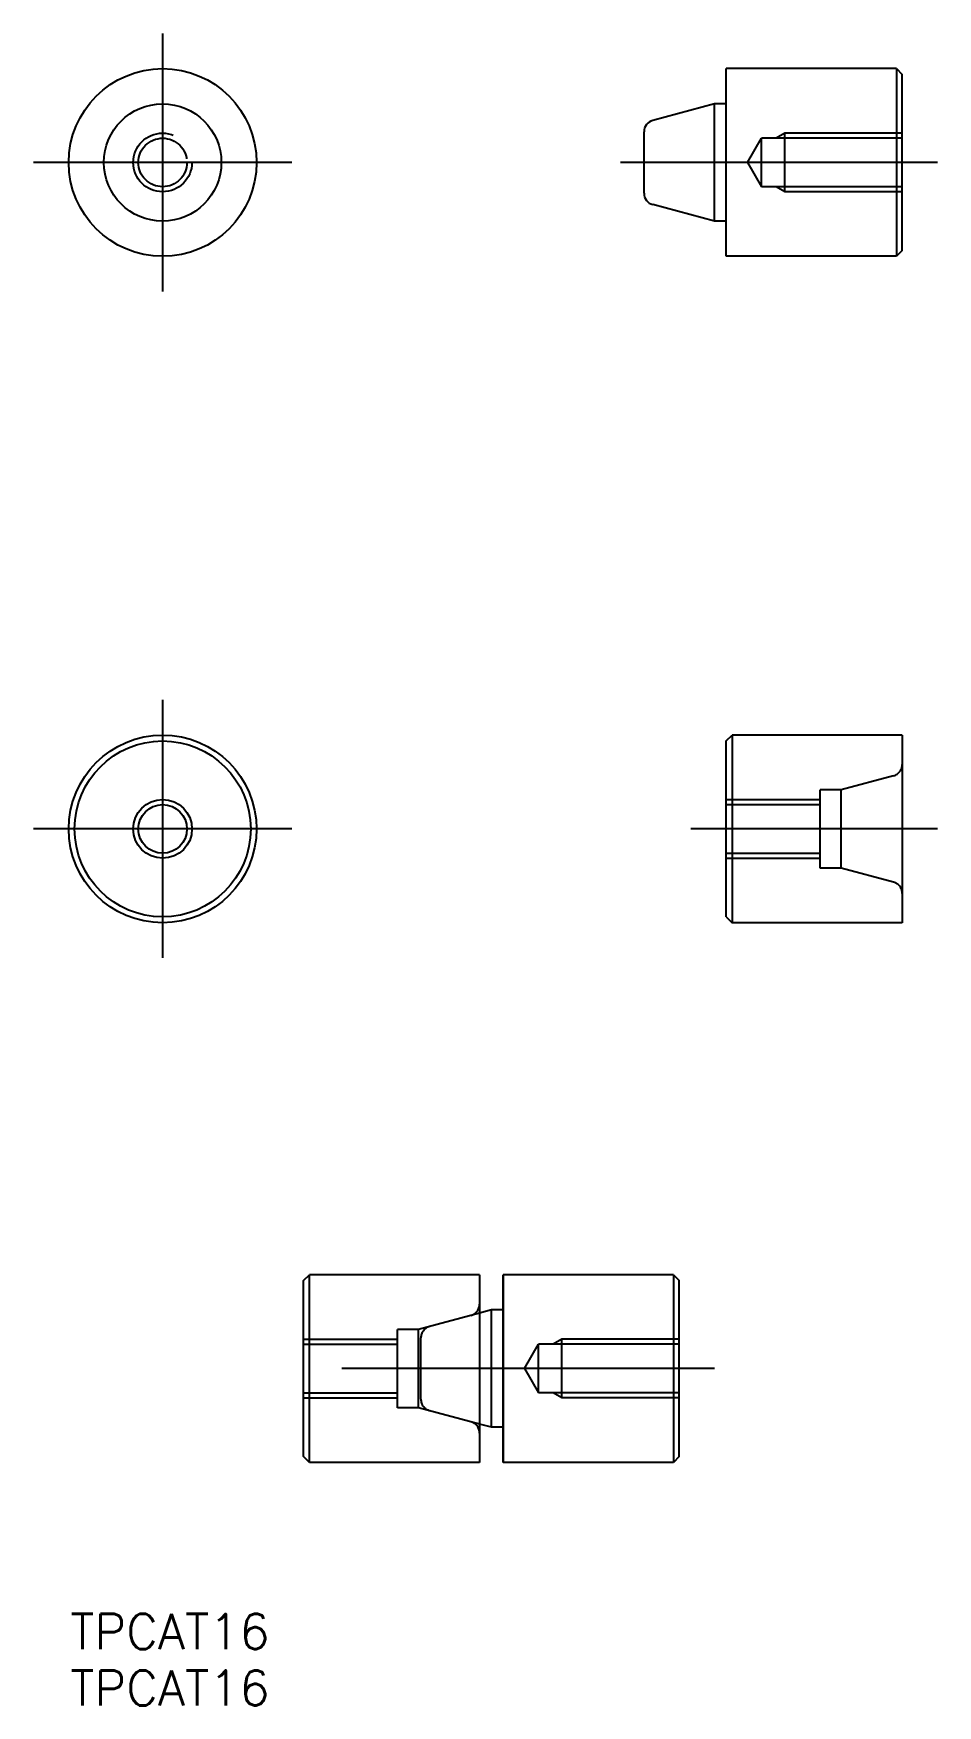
# Model space of a CAD drawing. Extents: x -11 to 66, y -75 to 68.
import ezdxf

# ---------------------------------------------------------------- set-up
doc = ezdxf.new("R2010")
doc.units = 0
doc.linetypes.add('CENTER', pattern=[50.8, 31.75, -6.35, 6.35, -6.35])
doc.linetypes.add('DASHED', pattern=[19.05, 12.7, -6.35])
doc.layers.get('0').update_dxf_attribs({"linetype": 'CONTINUOUS'})
doc.layers.add('CENTER', color=1, linetype='CENTER')
doc.styles.get("Standard").update_dxf_attribs({"font": 'txt.shx', "height": 3, "bigfont": 'bigfont.shx'})

# ---------------------------------------------------------------- blocks, each defined once
blk = doc.blocks.new('*U2')
at = {"color": 7, "linetype": 'CONTINUOUS'}
blk.add_text('TPCAT16', height=3, dxfattribs=at).set_placement((-7.86, -69.91))
blk = doc.blocks.new('*U3')
at = {"color": 7, "linetype": 'CONTINUOUS'}
blk.add_text('TPCAT16', height=3, dxfattribs=at).set_placement((-7.86, -74.73))

msp = doc.modelspace()

# ---------------------------------------------------------------- linework, layer by layer
at = {"color": 7, "linetype": 'CONTINUOUS'}
for p, q in [((62.5, 64.81), (48, 64.81)), ((48, 48.81), (48, 64.81)), ((62.5, 64.81), (63, 64.31)), ((62.5, 64.81), (62.5, 48.81)), ((63, 49.31), (63, 64.31)), ((47, 61.81), (41.74, 60.4)), ((47, 51.81), (47, 61.81)), ((48, 61.81), (47, 61.81)), ((41, 54.18), (41, 59.43)), ((47, 51.81), (41.74, 53.22)), ((48, 51.81), (47, 51.81)), ((62.5, 48.81), (48, 48.81)), ((63, 49.31), (62.5, 48.81)), ((48, 7.5), (48.5, 8)), ((48, -7.5), (48, 7.5)), ((63, 8), (48.5, 8)), ((48.5, 8), (48.5, -8)), ((63, 8), (63, -8)), ((48, -7.5), (48.5, -8)), ((63, -8), (48.5, -8)), ((12, -38.5), (12.5, -38)), ((27, -38), (12.5, -38)), ((12.5, -54), (12.5, -38)), ((27, -38), (27, -54)), ((29, -54), (29, -38)), ((43.5, -38), (29, -38)), ((29, -38), (29, -54)), ((43.5, -38), (44, -38.5)), ((43.5, -38), (43.5, -54)), ((12, -53.5), (12, -38.5)), ((44, -53.5), (44, -38.5)), ((28, -41), (27, -41.27)), ((29, -41), (28, -41)), ((28, -51), (28, -41)), ((28, -51), (27, -50.73)), ((29, -51), (28, -51)), ((12.5, -54), (12, -53.5)), ((27, -54), (12.5, -54)), ((43.5, -54), (29, -54)), ((44, -53.5), (43.5, -54))]:
    msp.add_line(p, q, dxfattribs=at)
at = {"color": 3, "linetype": 'DASHED'}
for p, q in [((49.81, 56.81), (51, 58.88)), ((51, 54.74), (51, 58.88)), ((63, 58.88), (51, 58.88)), ((53, 59.31), (52.25, 58.88)), ((53, 54.31), (53, 59.31)), ((63, 59.31), (53, 59.31)), ((49.81, 56.81), (51, 54.74)), ((63, 54.74), (51, 54.74)), ((53, 54.31), (52.25, 54.74)), ((63, 54.31), (53, 54.31)), ((62.26, 4.53), (57.8, 3.34)), ((57.8, 3.34), (56, 3.34)), ((56, -3.34), (56, 3.34)), ((57.8, -3.34), (57.8, 3.34)), ((48, 2.5), (56, 2.5)), ((48, 2.07), (56, 2.07)), ((48, -2.07), (56, -2.07)), ((48, -2.5), (56, -2.5)), ((57.8, -3.34), (56, -3.34)), ((62.26, -4.53), (57.8, -3.34)), ((27, -41.27), (21.8, -42.66)), ((20, -49.34), (20, -42.66)), ((21.8, -42.66), (20, -42.66)), ((21.8, -49.34), (21.8, -42.66)), ((12, -43.5), (20, -43.5)), ((12, -43.93), (20, -43.93)), ((22, -48.62), (22, -43.38)), ((30.81, -46), (32, -43.93)), ((44, -43.93), (32, -43.93)), ((32, -48.07), (32, -43.93)), ((34, -43.5), (33.25, -43.93)), ((44, -43.5), (34, -43.5)), ((34, -48.5), (34, -43.5)), ((30.81, -46), (32, -48.07)), ((12, -48.07), (20, -48.07)), ((44, -48.07), (32, -48.07)), ((34, -48.5), (33.25, -48.07)), ((12, -48.5), (20, -48.5)), ((21.8, -49.34), (20, -49.34)), ((27, -50.73), (21.8, -49.34)), ((44, -48.5), (34, -48.5))]:
    msp.add_line(p, q, dxfattribs=at)
at = {"color": 7, "linetype": 'CONTINUOUS'}
for centre, radius in [((0, 56.81), 8), ((0, 56.81), 5), ((0, 0), 8), ((0, 0), 7.5), ((0, 0), 2.07)]:
    msp.add_circle(centre, radius, dxfattribs=at)
at = {"color": 3, "linetype": 'DASHED'}
for radius in [2.5, 2.07]:
    msp.add_circle((0, 56.81), radius, dxfattribs=at)
at = {"color": 3, "linetype": 'CONTINUOUS'}
msp.add_circle((0, 0), 2.5, dxfattribs=at)
at = {"color": 7, "linetype": 'CONTINUOUS'}
for centre, start, end in [((42, 59.43), 105, 180), ((42, 54.18), 180, 255)]:
    msp.add_arc(centre, 1, start, end, dxfattribs=at)
at = {"color": 3, "linetype": 'DASHED'}
for centre, start, end in [((62, 5.5), 285, 0), ((62, -5.5), 0, 75), ((26, -40.5), 285, 0), ((23, -43.38), 105, 180), ((23, -48.62), 180, 255), ((26, -51.5), 0, 75)]:
    msp.add_arc(centre, 1, start, end, dxfattribs=at)
at = {"layer": 'CENTER', "color": 1, "linetype": 'CENTER'}
for p, q in [((0, 67.81), (0, 45.81)), ((11, 56.81), (-11, 56.81)), ((66, 56.81), (39, 56.81)), ((0, 11), (0, -11)), ((11, 0), (-11, 0)), ((66, 0), (45, 0)), ((47, -46), (9, -46))]:
    msp.add_line(p, q, dxfattribs=at)

# ---------------------------------------------------------------- block references
at = {"color": 7, "linetype": 'CONTINUOUS'}
for name in ['*U2', '*U3']:
    msp.add_blockref(name, (0, 0), dxfattribs=at)

doc.saveas('drawing.dxf')
